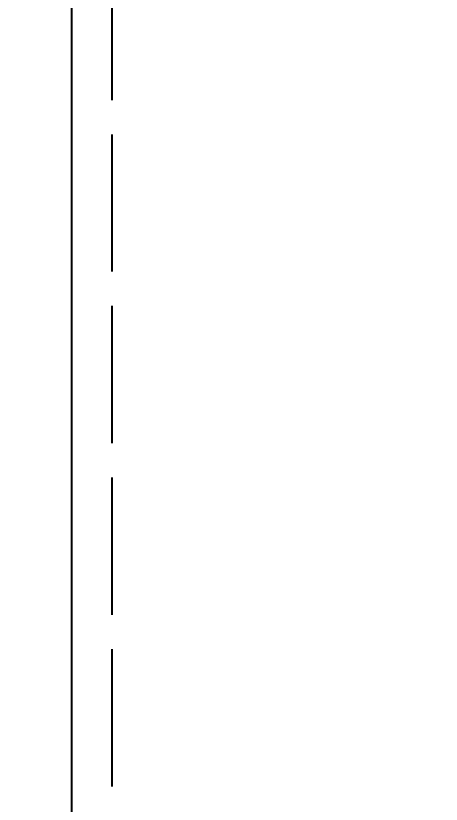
# Model space of a CAD drawing. Header units: inches. Extents: x 443 to 1254, y 273 to 817.
# Drawn here: x 651.8 to 688.9, y 428.4 to 497.3 of the extents above; entities that cross this region are included whole.
import ezdxf

# ---------------------------------------------------------------- set-up
doc = ezdxf.new("R2010")
doc.units = ezdxf.units.IN
doc.header["$MEASUREMENT"] = 0
doc.linetypes.add('ACAD_ISO02W100', pattern=[15, 12, -3])
doc.styles.get("Standard").update_dxf_attribs({"font": 'arial.ttf'})
doc.dimstyles.new('Annotative', dxfattribs={"dimscale": 0, "dimtxt": 25, "dimasz": 15, "dimexe": 0.18, "dimexo": 0.0625, "dimgap": 0.09, "dimtad": 0, "dimtih": 1, "dimtoh": 1, "dimdec": 4, "dimzin": 0, "dimdsep": 46, "dimtxsty": 'Standard', "dimcen": 0.09, "dimclrd": 1, "dimclre": 1, "dimclrt": 1, "dimadec": 0, "dimazin": 0, "dimtfac": 1, "dimtdec": 4, "dimtofl": 0, "dimtmove": 0, "dimatfit": 3, "dimfxl": 1, "dimtfillclr": 1, "dimtolj": 1, "dimtzin": 0, "dimarcsym": 0})

# ---------------------------------------------------------------- blocks, each defined once
blk = doc.blocks.new('*D4')
at = {"color": 1, "lineweight": -2, "transparency": 16777216}
for p, q in [((444.969, 543.717), (444.969, 498.395)), ((724.731, 543.717), (724.731, 498.395)), ((459.969, 498.575), (513.23, 498.575)), ((709.731, 498.575), (656.469, 498.575))]:
    blk.add_line(p, q, dxfattribs=at)
at = {"color": 1, "transparency": 16777216}
for points in [[(459.969, 501.075), (459.969, 496.075), (444.969, 498.575)], [(709.731, 501.075), (709.731, 496.075), (724.731, 498.575)]]:
    blk.add_solid(points, dxfattribs=at)
at = {"layer": 'Defpoints', "color": 0, "transparency": 16777216}
for p in [(444.969, 543.78), (724.731, 543.78), (444.969, 498.575)]:
    blk.add_point(p, dxfattribs=at)
at = {"color": 1, "transparency": 16777216, "insert": (584.85, 498.575), "char_height": 25, "attachment_point": 5}
blk.add_mtext('\\A1;279.7617', dxfattribs=at)

msp = doc.modelspace()

# ---------------------------------------------------------------- linework, layer by layer
msp.add_line((656.64825, 786.94208), (656.64825, 318.94208))
at = {"linetype": 'ACAD_ISO02W100'}
msp.add_line((660.14825, 786.94208), (660.14825, 318.94208), dxfattribs=at)

# ---------------------------------------------------------------- dimensions: what is measured, and where the dimension line sits
dim = msp.add_linear_dim(base=(444.96893, 498.57501), p1=(724.73067, 543.77951), p2=(444.96893, 543.77951), dimstyle='Annotative')
dim.commit()
dim.dimension.update_dxf_attribs({"geometry": '*D4', "text_midpoint": (584.8498, 498.57501)})

doc.saveas('drawing.dxf')
